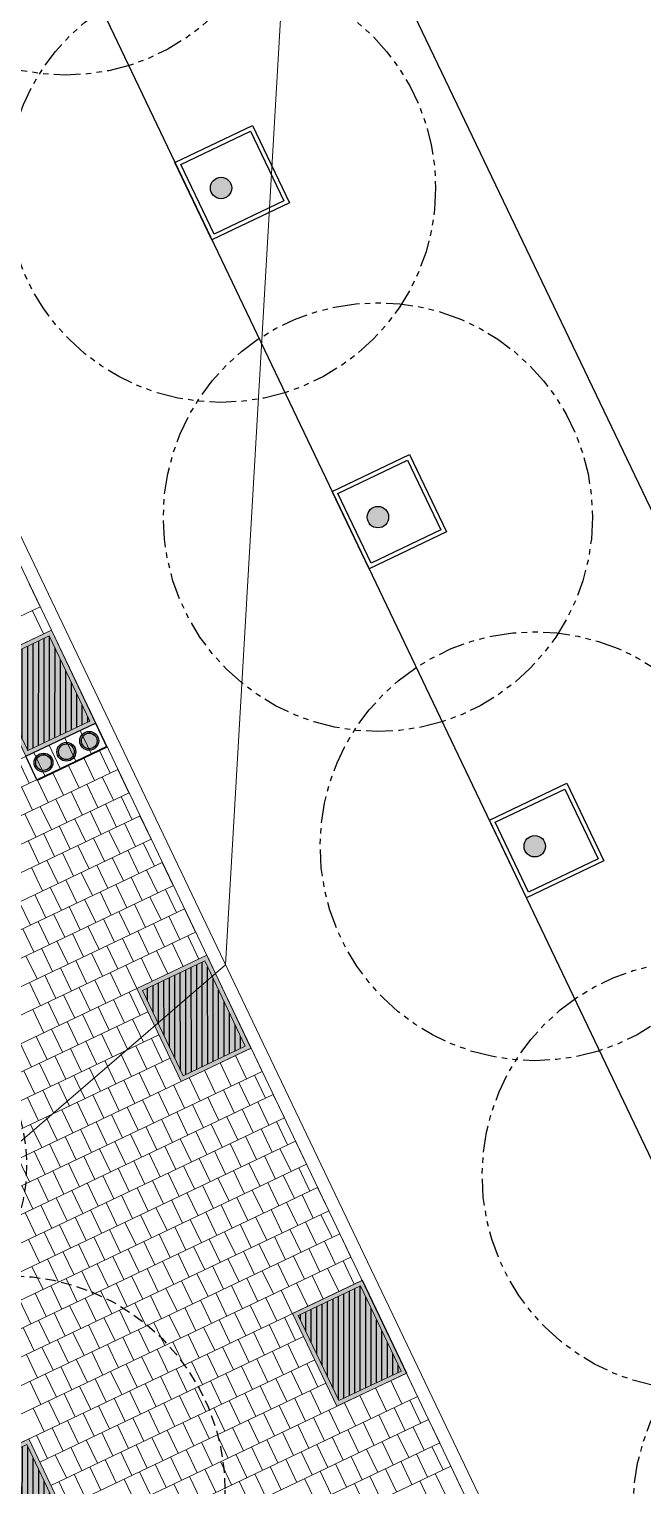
# Model space of a CAD drawing. Header units: metres. Extents: x 678805 to 1359287, y 2747329 to 5497370.
# Drawn here: x 679971.56 to 679985.86, y 2748791.31 to 2748825.27 of the extents above; entities that cross this region are included whole.
import ezdxf
from ezdxf.enums import TextEntityAlignment as Align

# ---------------------------------------------------------------- set-up
doc = ezdxf.new("R2010")
doc.units = ezdxf.units.M
for name, pattern in [('XREF_MON_EIT SUPPORT$0$HIDDEN', [0.375, 0.25, -0.125]), ('XREF_MON_EIT SUPPORT$0$LIM ACERAS$0$PHANTOM2', [1.25, 0.625, -0.125, 0.125, -0.125, 0.125, -0.125]), ('XREF_MON_GENERAL_LAYOUT$0$ACAD_ISO03W100', [30, 12, -18]), ('XREF_MON_SFT_TREES$0$HIDDEN', [0.375, 0.25, -0.125])]:
    doc.linetypes.add(name, pattern=pattern)
for name, color, linetype in [('00_XREF_MON_HSC_PAVEMENT', 7, 'Continuous'), ('00_XREF_TWQ_BUILDINGS', 7, 'Continuous'), ('00_XREF_TWQ_SFT_TREES', 7, 'Continuous'), ('00_XREF_TWQ_URBAN CONTEXT', 7, 'Continuous'), ('XREF_MON_EIT SUPPORT$0$02-L-Material Change', 253, 'Continuous'), ('XREF_MON_EIT SUPPORT$0$L-Límite Acera', 9, 'Continuous'), ('XREF_MON_EIT SUPPORT$0$SL_TREE_CANOPY_', 254, 'XREF_MON_EIT SUPPORT$0$HIDDEN'), ('XREF_MON_EIT SUPPORT$0$SL_TREE_TRUNK_', 254, 'Continuous'), ('XREF_MON_EIT SUPPORT$0$SL_Trees_out_of_scope_', 254, 'Continuous'), ('XREF_MON_GENERAL_LAYOUT$0$00_Sorround Parcels', 252, 'XREF_MON_GENERAL_LAYOUT$0$ACAD_ISO03W100'), ('XREF_MON_HSC_FURNITURE$0$02-L-litter bin', 8, 'Continuous'), ('XREF_MON_HSC_PAVEMENT$0$03-TR-Tree Pit_Green', 74, 'Continuous'), ('XREF_MON_SFT_TREES$0$SL_TREE_CANOPY', 251, 'XREF_MON_SFT_TREES$0$HIDDEN'), ('XREF_MON_SFT_TREES$0$SL_TREE_TRUNK', 251, 'Continuous'), ('XREF_MON_URBAN CONTEXT$0$Parcel', 7, 'Continuous'), ('XREF_MON_URBAN CONTEXT$0$XREF_MON_EIT SUPPORT', 7, 'Continuous')]:
    doc.layers.add(name, color=color, linetype=linetype)
for name, color, linetype, true_color in [('02-L-Waterfeatures 01', 7, 'Continuous', 0x4da6ff), ('XREF_MON_HSC_PAVEMENT$0$03-TR-Tree Pit_White', 7, 'Continuous', 0xfcfcfc), ('XREF_MON_SFT_TREES$0$SL_TREE_ACACIA_NILOTICA', 7, 'Continuous', 0x264d00), ('XREF_MON_SFT_TREES$0$SL_TREE_ZIZIPHUS_SPINA', 7, 'Continuous', 0xc6d408)]:
    doc.layers.add(name, color=color, linetype=linetype, true_color=true_color)
for name, color, linetype, lineweight in [('XREF_MON_GENERAL_LAYOUT$0$02-L-Level Curves 0.25-0.75m', 33, 'Continuous', 5), ('XREF_MON_GENERAL_LAYOUT$0$02-L-Material Change', 251, 'Continuous', 5), ('XREF_MON_GENERAL_LAYOUT$0$04-BK-Tree Pit', 6, 'Continuous', 5), ('XREF_MON_HSC_PAVEMENT$0$04-BK-Tree Pit', 6, 'Continuous', 5)]:
    doc.layers.add(name, color=color, linetype=linetype, lineweight=lineweight)
doc.layers.add('XREF_MON_HSC_FURNITURE$0$00-AUX', color=2, linetype='Continuous', plot=False)
doc.layers.add('XREF_MON_HSC_PAVEMENT$0$02-L-Joints-Paviment_07_Precast Concrete Blocks 60X40', color=7, linetype='Continuous', lineweight=5, true_color=0x999999)
doc.layers.add('XREF_MON_HSC_PAVEMENT$0$03-TR-Pavement_07_Precast Concrete Blocks 60X40', color=7, linetype='Continuous', lineweight=5, true_color=0x999999)
doc.layers.get('XREF_MON_SFT_TREES$0$SL_TREE_ACACIA_NILOTICA').off()
doc.layers.get('XREF_MON_SFT_TREES$0$SL_TREE_ZIZIPHUS_SPINA').off()
doc.styles.add('XREF_MON_GENERAL_LAYOUT$0$Standard', font='arial.ttf')

# ---------------------------------------------------------------- blocks, each defined once
blk = doc.blocks.new('XREF_MON_EIT SUPPORT$0$ALCORQUE 1.8X1.8 con borde')
at = {"layer": 'XREF_MON_EIT SUPPORT$0$02-L-Material Change', "color": 254}
for points in [[(679587.386, 2748672.469), (679589.192, 2748673.329), (679590.051, 2748671.523), (679588.245, 2748670.663), (679587.386, 2748672.469)], [(679587.519, 2748672.422), (679589.145, 2748673.195), (679589.918, 2748671.57), (679588.293, 2748670.796), (679587.519, 2748672.422)]]:
    blk.add_lwpolyline(points, dxfattribs=at)
blk = doc.blocks.new('XREF_MON_EIT SUPPORT$0$trees_outofboundaries')
at = {"layer": 'XREF_MON_EIT SUPPORT$0$SL_TREE_TRUNK_'}
h = blk.add_hatch(color=256, dxfattribs=at)
h.dxf.hatch_style = 1
edge = h.paths.add_edge_path()
edge.add_arc((0, 0), 0.25, 0, 360)
at = {"layer": 'XREF_MON_EIT SUPPORT$0$SL_TREE_CANOPY_', "linetype": 'XREF_MON_EIT SUPPORT$0$LIM ACERAS$0$PHANTOM2'}
blk.add_circle((0, 0), 5, dxfattribs=at)
at = {"layer": 'XREF_MON_EIT SUPPORT$0$SL_TREE_TRUNK_'}
blk.add_circle((0, 0), 0.25, dxfattribs=at)
blk = doc.blocks.new('XREF_MON_EIT SUPPORT')
at = {"layer": 'XREF_MON_EIT SUPPORT$0$L-Límite Acera'}
blk.add_lwpolyline([(680033.752, 2748699.05), (679965.837, 2748841.265)], dxfattribs=at)
at = {"layer": 'XREF_MON_EIT SUPPORT$0$02-L-Material Change', "color": 254, "rotation": 0.08615487837124504}
for p in [(4521.479, -869.081), (4525.142, -876.751), (4528.805, -884.421)]:
    blk.add_blockref('XREF_MON_EIT SUPPORT$0$ALCORQUE 1.8X1.8 con borde', p, dxfattribs=at)
at = {"layer": 'XREF_MON_EIT SUPPORT$0$SL_Trees_out_of_scope_'}
for p in [(679972.406, 2748829.202), (679976.031, 2748821.57), (679979.685, 2748813.895), (679983.34, 2748806.222), (679987.115, 2748798.546), (679990.636, 2748790.831)]:
    blk.add_blockref('XREF_MON_EIT SUPPORT$0$trees_outofboundaries', p, dxfattribs=at)
blk = doc.blocks.new('XREF_MON_URBAN CONTEXT')
at = {"layer": 'XREF_MON_URBAN CONTEXT$0$Parcel'}
blk.add_lwpolyline([(680108.539, 2748743.562), (680036.39, 2748709), (679975.043, 2748837.064), (680047.192, 2748871.626), (680108.539, 2748743.562)], close=True, dxfattribs=at)
at = {"layer": 'XREF_MON_URBAN CONTEXT$0$XREF_MON_EIT SUPPORT'}
blk.add_blockref('XREF_MON_EIT SUPPORT', (0, 0), dxfattribs=at)
blk = doc.blocks.new('XREF_MON_SFT_TREES$0$Ziziphus_spina_christi')
h = blk.add_hatch()
h.set_pattern_fill('ANSI31', color=256, scale=0.1)
edge = h.paths.add_edge_path()
edge.add_arc((0, 0), 5, 0, 360)
at = {"layer": 'XREF_MON_SFT_TREES$0$SL_TREE_TRUNK'}
h = blk.add_hatch(color=256, dxfattribs=at)
h.dxf.hatch_style = 1
edge = h.paths.add_edge_path()
edge.add_arc((0, 0), 0.25, 0, 360)
at = {"layer": 'XREF_MON_SFT_TREES$0$SL_TREE_CANOPY', "linetype": 'XREF_MON_SFT_TREES$0$HIDDEN'}
blk.add_circle((0, 0), 5, dxfattribs=at)
at = {"layer": 'XREF_MON_SFT_TREES$0$SL_TREE_TRUNK'}
blk.add_circle((0, 0), 0.25, dxfattribs=at)
blk = doc.blocks.new('XREF_MON_SFT_TREES$0$Acacia_nilotica')
h = blk.add_hatch()
h.set_pattern_fill('ANSI31', color=256, scale=0.1)
edge = h.paths.add_edge_path()
edge.add_arc((0, 0), 4, 0, 360)
at = {"layer": 'XREF_MON_SFT_TREES$0$SL_TREE_TRUNK'}
h = blk.add_hatch(color=256, dxfattribs=at)
h.dxf.hatch_style = 1
edge = h.paths.add_edge_path()
edge.add_arc((0, 0), 0.25, 0, 360)
at = {"layer": 'XREF_MON_SFT_TREES$0$SL_TREE_CANOPY', "linetype": 'XREF_MON_SFT_TREES$0$HIDDEN'}
blk.add_circle((0, 0), 4, dxfattribs=at)
at = {"layer": 'XREF_MON_SFT_TREES$0$SL_TREE_TRUNK'}
blk.add_circle((0, 0), 0.25, dxfattribs=at)
blk = doc.blocks.new('XREF_MON_SFT_TREES')
at = {"layer": 'XREF_MON_SFT_TREES$0$SL_TREE_ACACIA_NILOTICA', "rotation": 25.44812939262281}
blk.add_blockref('XREF_MON_SFT_TREES$0$Acacia_nilotica', (679967.5, 2748798.783), dxfattribs=at)
at = {"layer": 'XREF_MON_SFT_TREES$0$SL_TREE_ZIZIPHUS_SPINA', "rotation": 25.44812939262281}
blk.add_blockref('XREF_MON_SFT_TREES$0$Ziziphus_spina_christi', (679971.122, 2748791.205), dxfattribs=at)
blk = doc.blocks.new('XREF_MON_HSC_PAVEMENT$0$ALCORQUE RECTANGULAR')
at = {"layer": 'XREF_MON_HSC_PAVEMENT$0$03-TR-Tree Pit_Green', "ltscale": 0.3}
h = blk.add_hatch(dxfattribs=at)
h.set_pattern_fill('ANSI31', color=256, scale=0.04, angle=-45)
h.set_pattern_definition([(360, (-2068898.16958, 3428624.0145), (3e-17, 0.127), [])])
h.paths.add_polyline_path([(679903.391, 2748647.421), (679902.702, 2748648.869), (679904.689, 2748649.814), (679905.377, 2748648.367)])
at = {"layer": 'XREF_MON_HSC_PAVEMENT$0$03-TR-Tree Pit_White'}
h = blk.add_hatch(color=256, dxfattribs=at)
h.dxf.hatch_style = 1
h.paths.add_polyline_path([(679903.344, 2748647.288), (679902.569, 2748648.916), (679904.736, 2748649.947), (679905.511, 2748648.319)])
blk = doc.blocks.new('XREF_MON_HSC_PAVEMENT$0$Escocell Quadrat')
at = {"layer": 'XREF_MON_HSC_PAVEMENT$0$03-TR-Tree Pit_Green'}
h = blk.add_hatch(dxfattribs=at)
h.set_pattern_fill('ANSI31', color=256, scale=0.04, angle=19.5514)
h.set_pattern_definition([(64.551379247, (-1794786.01457, -2189831.7944), (-0.114677314033, 0.0545720958565), [])])
h.paths.add_polyline_path([(-1.159, 0.359), (-2.759, 0.359), (-2.759, -1.241), (-1.159, -1.241)])
at = {"layer": 'XREF_MON_HSC_PAVEMENT$0$03-TR-Tree Pit_White'}
h = blk.add_hatch(color=256, dxfattribs=at)
h.dxf.hatch_style = 1
h.paths.add_polyline_path([(-2.859, 0.459), (-1.059, 0.459), (-1.059, -1.341), (-2.859, -1.341)])
at = {"ltscale": 0.3}
blk.add_lwpolyline([(-2.759, -1.241), (-1.159, -1.241), (-1.159, 0.359), (-2.759, 0.359)], close=True, dxfattribs=at)
blk = doc.blocks.new('XREF_MON_HSC_PAVEMENT')
at = {"layer": 'XREF_MON_HSC_PAVEMENT$0$02-L-Joints-Paviment_07_Precast Concrete Blocks 60X40'}
for points in [[(679971.817, 2748811.8), (679971.559, 2748812.342)], [(679971.637, 2748811.714), (679971.894, 2748811.172)], [(679973.007, 2748808.381), (679972.749, 2748808.923)], [(679973.368, 2748808.553), (679973.11, 2748809.095)], [(679972.284, 2748808.037), (679972.026, 2748808.579)], [(679972.645, 2748808.209), (679972.388, 2748808.751)], [(679971.562, 2748807.694), (679971.304, 2748808.235)], [(679971.923, 2748807.865), (679971.665, 2748808.407)], [(679972.826, 2748808.295), (679973.084, 2748807.753)], [(679973.187, 2748808.467), (679973.445, 2748807.925)], [(679972.104, 2748807.951), (679972.361, 2748807.41)], [(679972.465, 2748808.123), (679972.723, 2748807.581)], [(679973.521, 2748807.297), (679973.263, 2748807.839)], [(679973.882, 2748807.469), (679973.624, 2748808.011)], [(679971.381, 2748807.608), (679971.639, 2748807.066)], [(679971.742, 2748807.78), (679972, 2748807.238)], [(679973.159, 2748807.125), (679972.902, 2748807.667)], [(679972.437, 2748806.781), (679972.179, 2748807.323)], [(679972.798, 2748806.953), (679972.54, 2748807.495)], [(679973.34, 2748807.211), (679973.598, 2748806.669)], [(679973.701, 2748807.383), (679973.959, 2748806.841)], [(679971.715, 2748806.438), (679971.457, 2748806.979)], [(679972.076, 2748806.609), (679971.818, 2748807.151)], [(679972.618, 2748806.867), (679972.876, 2748806.325)], [(679972.979, 2748807.039), (679973.237, 2748806.497)], [(679974.399, 2748806.386), (679974.141, 2748806.928)], [(679971.895, 2748806.524), (679972.153, 2748805.982)], [(679972.257, 2748806.695), (679972.514, 2748806.154)], [(679973.677, 2748806.042), (679973.419, 2748806.584)], [(679974.038, 2748806.214), (679973.78, 2748806.756)], [(679971.534, 2748806.352), (679971.792, 2748805.81)], [(679972.954, 2748805.698), (679972.696, 2748806.24)], [(679973.315, 2748805.87), (679973.058, 2748806.412)], [(679974.218, 2748806.3), (679974.476, 2748805.758)], [(679972.232, 2748805.355), (679971.974, 2748805.896)], [(679972.593, 2748805.526), (679972.335, 2748806.068)], [(679973.496, 2748805.956), (679973.754, 2748805.414)], [(679973.857, 2748806.128), (679974.115, 2748805.586)], [(679974.916, 2748805.303), (679974.658, 2748805.845)], [(679971.871, 2748805.183), (679971.613, 2748805.724)], [(679972.774, 2748805.612), (679973.032, 2748805.071)], [(679973.135, 2748805.784), (679973.393, 2748805.242)], [(679974.194, 2748804.959), (679973.936, 2748805.501)], [(679974.555, 2748805.131), (679974.297, 2748805.673)], [(679972.051, 2748805.269), (679972.309, 2748804.727)], [(679972.412, 2748805.441), (679972.67, 2748804.899)], [(679973.471, 2748804.615), (679973.214, 2748805.157)], [(679973.833, 2748804.787), (679973.575, 2748805.329)], [(679974.736, 2748805.217), (679974.993, 2748804.675)], [(679971.329, 2748804.925), (679971.587, 2748804.383)], [(679971.69, 2748805.097), (679971.948, 2748804.555)], [(679972.749, 2748804.272), (679972.491, 2748804.813)], [(679973.11, 2748804.443), (679972.852, 2748804.985)], [(679974.013, 2748804.873), (679974.271, 2748804.331)], [(679974.374, 2748805.045), (679974.632, 2748804.503)], [(679972.027, 2748803.928), (679971.769, 2748804.47)], [(679972.388, 2748804.1), (679972.13, 2748804.642)], [(679973.291, 2748804.529), (679973.549, 2748803.988)], [(679973.652, 2748804.701), (679973.91, 2748804.159)], [(679975.072, 2748804.048), (679974.814, 2748804.59)], [(679975.433, 2748804.22), (679975.176, 2748804.762)], [(679971.666, 2748803.756), (679971.408, 2748804.298)], [(679972.568, 2748804.186), (679972.826, 2748803.644)], [(679972.93, 2748804.358), (679973.187, 2748803.816)], [(679974.35, 2748803.704), (679974.092, 2748804.246)], [(679974.711, 2748803.876), (679974.453, 2748804.418)], [(679975.253, 2748804.134), (679975.511, 2748803.592)], [(679971.846, 2748803.842), (679972.104, 2748803.3)], [(679972.207, 2748804.014), (679972.465, 2748803.472)], [(679973.627, 2748803.36), (679973.37, 2748803.902)], [(679973.989, 2748803.532), (679973.731, 2748804.074)], [(679974.53, 2748803.79), (679974.788, 2748803.248)], [(679974.892, 2748803.962), (679975.149, 2748803.42)], [(679971.485, 2748803.67), (679971.743, 2748803.128)], [(679972.905, 2748803.017), (679972.647, 2748803.559)], [(679973.266, 2748803.189), (679973.008, 2748803.73)], [(679973.808, 2748803.446), (679974.066, 2748802.905)], [(679974.169, 2748803.618), (679974.427, 2748803.077)], [(679972.183, 2748802.673), (679971.925, 2748803.215)], [(679972.544, 2748802.845), (679972.286, 2748803.387)], [(679973.086, 2748803.103), (679973.343, 2748802.561)], [(679973.447, 2748803.275), (679973.705, 2748802.733)], [(679971.822, 2748802.501), (679971.564, 2748803.043)], [(679972.363, 2748802.759), (679972.621, 2748802.217)], [(679972.724, 2748802.931), (679972.982, 2748802.389)], [(679974.145, 2748802.277), (679973.887, 2748802.819)], [(679971.641, 2748802.415), (679971.899, 2748801.873)], [(679972.002, 2748802.587), (679972.26, 2748802.045)], [(679973.422, 2748801.934), (679973.164, 2748802.476)], [(679973.783, 2748802.106), (679973.526, 2748802.647)], [(679972.7, 2748801.59), (679972.442, 2748802.132)], [(679973.061, 2748801.762), (679972.803, 2748802.304)], [(679973.964, 2748802.192), (679974.222, 2748801.65)], [(679971.978, 2748801.246), (679971.72, 2748801.788)], [(679972.339, 2748801.418), (679972.081, 2748801.96)], [(679973.242, 2748801.848), (679973.499, 2748801.306)], [(679973.603, 2748802.02), (679973.861, 2748801.478)], [(679974.665, 2748801.196), (679974.407, 2748801.738)], [(679971.616, 2748801.074), (679971.358, 2748801.616)], [(679972.519, 2748801.504), (679972.777, 2748800.962)], [(679972.88, 2748801.676), (679973.138, 2748801.134)], [(679973.942, 2748800.853), (679973.684, 2748801.394)], [(679974.303, 2748801.025), (679974.046, 2748801.566)], [(679976.988, 2748800.973), (679976.73, 2748801.515)], [(679971.797, 2748801.16), (679972.055, 2748800.619)], [(679972.158, 2748801.332), (679972.416, 2748800.79)], [(679973.22, 2748800.509), (679972.962, 2748801.051)], [(679973.581, 2748800.681), (679973.323, 2748801.223)], [(679974.484, 2748801.11), (679974.742, 2748800.569)], [(679976.265, 2748800.629), (679976.007, 2748801.171)], [(679976.626, 2748800.801), (679976.369, 2748801.343)], [(679971.436, 2748800.988), (679971.694, 2748800.447)], [(679972.497, 2748800.165), (679972.24, 2748800.707)], [(679972.859, 2748800.337), (679972.601, 2748800.879)], [(679973.762, 2748800.767), (679974.019, 2748800.225)], [(679974.123, 2748800.939), (679974.381, 2748800.397)], [(679975.543, 2748800.286), (679975.285, 2748800.828)], [(679975.904, 2748800.458), (679975.646, 2748800.999)], [(679976.446, 2748800.715), (679976.704, 2748800.174)], [(679976.807, 2748800.887), (679977.065, 2748800.345)], [(679972.136, 2748799.993), (679971.878, 2748800.535)], [(679973.039, 2748800.423), (679973.297, 2748799.881)], [(679973.4, 2748800.595), (679973.658, 2748800.053)], [(679974.82, 2748799.942), (679974.563, 2748800.484)], [(679975.182, 2748800.114), (679974.924, 2748800.656)], [(679975.723, 2748800.372), (679975.981, 2748799.83)], [(679976.085, 2748800.544), (679976.342, 2748800.002)], [(679977.505, 2748799.89), (679977.247, 2748800.432)], [(679971.775, 2748799.821), (679971.517, 2748800.363)], [(679972.317, 2748800.079), (679972.575, 2748799.537)], [(679972.678, 2748800.251), (679972.936, 2748799.709)], [(679974.098, 2748799.598), (679973.84, 2748800.14)], [(679974.459, 2748799.77), (679974.201, 2748800.312)], [(679975.001, 2748800.028), (679975.259, 2748799.486)], [(679975.362, 2748800.2), (679975.62, 2748799.658)], [(679976.782, 2748799.546), (679976.524, 2748800.088)], [(679977.144, 2748799.718), (679976.886, 2748800.26)], [(679971.594, 2748799.735), (679971.852, 2748799.194)], [(679971.956, 2748799.907), (679972.213, 2748799.366)], [(679973.376, 2748799.254), (679973.118, 2748799.796)], [(679973.737, 2748799.426), (679973.479, 2748799.968)], [(679974.64, 2748799.856), (679974.898, 2748799.314)], [(679976.06, 2748799.203), (679975.802, 2748799.745)], [(679976.421, 2748799.375), (679976.163, 2748799.916)], [(679977.324, 2748799.804), (679977.582, 2748799.263)], [(679972.653, 2748798.911), (679972.395, 2748799.453)], [(679973.014, 2748799.083), (679972.757, 2748799.624)], [(679973.917, 2748799.512), (679974.175, 2748798.97)], [(679974.279, 2748799.684), (679974.536, 2748799.142)], [(679975.338, 2748798.859), (679975.08, 2748799.401)], [(679975.699, 2748799.031), (679975.441, 2748799.573)], [(679976.602, 2748799.461), (679976.86, 2748798.919)], [(679976.963, 2748799.632), (679977.221, 2748799.091)], [(679978.022, 2748798.807), (679977.764, 2748799.349)], [(679971.931, 2748798.567), (679971.673, 2748799.109)], [(679972.292, 2748798.739), (679972.034, 2748799.281)], [(679973.195, 2748799.169), (679973.453, 2748798.627)], [(679973.556, 2748799.34), (679973.814, 2748798.799)], [(679974.615, 2748798.515), (679974.357, 2748799.057)], [(679974.976, 2748798.687), (679974.719, 2748799.229)], [(679975.879, 2748799.117), (679976.137, 2748798.575)], [(679976.241, 2748799.289), (679976.498, 2748798.747)], [(679977.661, 2748798.635), (679977.403, 2748799.177)], [(679971.57, 2748798.395), (679971.312, 2748798.937)], [(679972.473, 2748798.825), (679972.73, 2748798.283)], [(679972.834, 2748798.997), (679973.092, 2748798.455)], [(679973.893, 2748798.171), (679973.635, 2748798.713)], [(679974.254, 2748798.343), (679973.996, 2748798.885)], [(679975.157, 2748798.773), (679975.415, 2748798.231)], [(679975.518, 2748798.945), (679975.776, 2748798.403)], [(679976.938, 2748798.292), (679976.68, 2748798.833)], [(679977.299, 2748798.463), (679977.042, 2748799.005)], [(679977.841, 2748798.721), (679978.099, 2748798.18)], [(679971.75, 2748798.481), (679972.008, 2748797.939)], [(679972.111, 2748798.653), (679972.369, 2748798.111)], [(679973.17, 2748797.828), (679972.913, 2748798.37)], [(679973.532, 2748798), (679973.274, 2748798.541)], [(679974.435, 2748798.429), (679974.692, 2748797.888)], [(679974.796, 2748798.601), (679975.054, 2748798.059)], [(679976.216, 2748797.948), (679975.958, 2748798.49)], [(679976.577, 2748798.12), (679976.319, 2748798.662)], [(679977.119, 2748798.378), (679977.377, 2748797.836)], [(679977.48, 2748798.549), (679977.738, 2748798.008)], [(679971.389, 2748798.309), (679971.647, 2748797.767)], [(679972.448, 2748797.484), (679972.19, 2748798.026)], [(679972.809, 2748797.656), (679972.551, 2748798.198)], [(679973.712, 2748798.086), (679973.97, 2748797.544)], [(679974.073, 2748798.257), (679974.331, 2748797.716)], [(679975.494, 2748797.604), (679975.236, 2748798.146)], [(679975.855, 2748797.776), (679975.597, 2748798.318)], [(679976.397, 2748798.034), (679976.654, 2748797.492)], [(679976.758, 2748798.206), (679977.016, 2748797.664)], [(679978.178, 2748797.552), (679977.92, 2748798.094)], [(679978.539, 2748797.724), (679978.281, 2748798.266)], [(679971.726, 2748797.14), (679971.468, 2748797.682)], [(679972.087, 2748797.312), (679971.829, 2748797.854)], [(679972.99, 2748797.742), (679973.248, 2748797.2)], [(679973.351, 2748797.914), (679973.609, 2748797.372)], [(679974.771, 2748797.26), (679974.513, 2748797.802)], [(679975.132, 2748797.432), (679974.875, 2748797.974)], [(679975.674, 2748797.69), (679975.932, 2748797.148)], [(679976.035, 2748797.862), (679976.293, 2748797.32)], [(679977.455, 2748797.209), (679977.198, 2748797.75)], [(679977.817, 2748797.381), (679977.559, 2748797.922)], [(679972.267, 2748797.398), (679972.525, 2748796.856)], [(679972.629, 2748797.57), (679972.886, 2748797.028)], [(679974.049, 2748796.917), (679973.791, 2748797.458)], [(679974.41, 2748797.088), (679974.152, 2748797.63)], [(679974.952, 2748797.346), (679975.21, 2748796.805)], [(679975.313, 2748797.518), (679975.571, 2748796.976)], [(679976.733, 2748796.865), (679976.475, 2748797.407)], [(679977.094, 2748797.037), (679976.836, 2748797.579)], [(679977.997, 2748797.466), (679978.255, 2748796.925)], [(679978.358, 2748797.638), (679978.616, 2748797.097)], [(679971.545, 2748797.054), (679971.803, 2748796.513)], [(679971.906, 2748797.226), (679972.164, 2748796.684)], [(679973.326, 2748796.573), (679973.069, 2748797.115)], [(679973.688, 2748796.745), (679973.43, 2748797.287)], [(679974.229, 2748797.003), (679974.487, 2748796.461)], [(679974.591, 2748797.174), (679974.848, 2748796.633)], [(679976.011, 2748796.521), (679975.753, 2748797.063)], [(679976.372, 2748796.693), (679976.114, 2748797.235)], [(679977.275, 2748797.123), (679977.533, 2748796.581)], [(679977.636, 2748797.295), (679977.894, 2748796.753)], [(679978.695, 2748796.469), (679978.437, 2748797.011)], [(679979.056, 2748796.641), (679978.798, 2748797.183)], [(679972.604, 2748796.229), (679972.346, 2748796.771)], [(679972.965, 2748796.401), (679972.707, 2748796.943)], [(679973.507, 2748796.659), (679973.765, 2748796.117)], [(679973.868, 2748796.831), (679974.126, 2748796.289)], [(679975.288, 2748796.177), (679975.031, 2748796.719)], [(679975.65, 2748796.349), (679975.392, 2748796.891)], [(679976.553, 2748796.779), (679976.81, 2748796.237)], [(679976.914, 2748796.951), (679977.172, 2748796.409)], [(679977.973, 2748796.126), (679977.715, 2748796.667)], [(679978.334, 2748796.298), (679978.076, 2748796.839)], [(679971.882, 2748795.885), (679971.624, 2748796.427)], [(679972.243, 2748796.057), (679971.985, 2748796.599)], [(679972.785, 2748796.315), (679973.042, 2748795.773)], [(679973.146, 2748796.487), (679973.404, 2748795.945)], [(679974.566, 2748795.834), (679974.308, 2748796.375)], [(679974.927, 2748796.006), (679974.669, 2748796.547)], [(679975.83, 2748796.435), (679976.088, 2748795.893)], [(679976.191, 2748796.607), (679976.449, 2748796.065)], [(679977.25, 2748795.782), (679976.992, 2748796.324)], [(679977.611, 2748795.954), (679977.354, 2748796.496)], [(679978.514, 2748796.383), (679978.772, 2748795.842)], [(679978.876, 2748796.555), (679979.133, 2748796.014)], [(679972.062, 2748795.971), (679972.32, 2748795.43)], [(679972.423, 2748796.143), (679972.681, 2748795.601)], [(679973.844, 2748795.49), (679973.586, 2748796.032)], [(679974.205, 2748795.662), (679973.947, 2748796.204)], [(679975.108, 2748796.091), (679975.366, 2748795.55)], [(679975.469, 2748796.263), (679975.727, 2748795.722)], [(679976.528, 2748795.438), (679976.27, 2748795.98)], [(679976.889, 2748795.61), (679976.631, 2748796.152)], [(679977.792, 2748796.04), (679978.05, 2748795.498)], [(679978.153, 2748796.212), (679978.411, 2748795.67)], [(679971.34, 2748795.628), (679971.598, 2748795.086)], [(679971.701, 2748795.799), (679971.959, 2748795.258)], [(679973.121, 2748795.146), (679972.863, 2748795.688)], [(679973.482, 2748795.318), (679973.225, 2748795.86)], [(679974.385, 2748795.748), (679974.643, 2748795.206)], [(679974.747, 2748795.92), (679975.004, 2748795.378)], [(679975.806, 2748795.094), (679975.548, 2748795.636)], [(679976.167, 2748795.266), (679975.909, 2748795.808)], [(679977.07, 2748795.696), (679977.328, 2748795.154)], [(679977.431, 2748795.868), (679977.689, 2748795.326)], [(679972.399, 2748794.802), (679972.141, 2748795.344)], [(679972.76, 2748794.974), (679972.502, 2748795.516)], [(679973.663, 2748795.404), (679973.921, 2748794.862)], [(679974.024, 2748795.576), (679974.282, 2748795.034)], [(679975.083, 2748794.751), (679974.825, 2748795.292)], [(679975.444, 2748794.923), (679975.187, 2748795.464)], [(679976.347, 2748795.352), (679976.605, 2748794.81)], [(679976.709, 2748795.524), (679976.966, 2748794.982)], [(679971.676, 2748794.459), (679971.419, 2748795)], [(679972.038, 2748794.631), (679971.78, 2748795.172)], [(679972.941, 2748795.06), (679973.198, 2748794.518)], [(679973.302, 2748795.232), (679973.56, 2748794.69)], [(679974.361, 2748794.407), (679974.103, 2748794.949)], [(679974.722, 2748794.579), (679974.464, 2748795.121)], [(679975.625, 2748795.008), (679975.883, 2748794.467)], [(679975.986, 2748795.18), (679976.244, 2748794.639)], [(679977.406, 2748794.527), (679977.148, 2748795.069)], [(679977.767, 2748794.699), (679977.51, 2748795.241)], [(679972.218, 2748794.716), (679972.476, 2748794.175)], [(679972.579, 2748794.888), (679972.837, 2748794.347)], [(679973.638, 2748794.063), (679973.381, 2748794.605)], [(679974, 2748794.235), (679973.742, 2748794.777)], [(679974.903, 2748794.665), (679975.16, 2748794.123)], [(679975.264, 2748794.837), (679975.522, 2748794.295)], [(679976.684, 2748794.183), (679976.426, 2748794.725)], [(679977.045, 2748794.355), (679976.787, 2748794.897)], [(679977.587, 2748794.613), (679977.845, 2748794.071)], [(679971.496, 2748794.373), (679971.754, 2748793.831)], [(679971.857, 2748794.545), (679972.115, 2748794.003)], [(679972.916, 2748793.719), (679972.658, 2748794.261)], [(679973.277, 2748793.891), (679973.019, 2748794.433)], [(679974.18, 2748794.321), (679974.438, 2748793.779)], [(679974.541, 2748794.493), (679974.799, 2748793.951)], [(679975.962, 2748793.84), (679975.704, 2748794.381)], [(679976.323, 2748794.011), (679976.065, 2748794.553)], [(679976.864, 2748794.269), (679977.122, 2748793.727)], [(679977.226, 2748794.441), (679977.484, 2748793.899)], [(679972.194, 2748793.376), (679971.936, 2748793.917)], [(679972.555, 2748793.548), (679972.297, 2748794.089)], [(679973.458, 2748793.977), (679973.716, 2748793.435)], [(679973.819, 2748794.149), (679974.077, 2748793.607)], [(679975.239, 2748793.496), (679974.981, 2748794.038)], [(679975.6, 2748793.668), (679975.343, 2748794.209)], [(679976.142, 2748793.925), (679976.4, 2748793.384)], [(679976.503, 2748794.097), (679976.761, 2748793.556)], [(679977.923, 2748793.444), (679977.666, 2748793.986)], [(679978.285, 2748793.616), (679978.027, 2748794.158)], [(679980.607, 2748793.393), (679980.35, 2748793.935)], [(679971.832, 2748793.204), (679971.575, 2748793.746)], [(679972.735, 2748793.633), (679972.993, 2748793.092)], [(679973.097, 2748793.805), (679973.354, 2748793.264)], [(679974.517, 2748793.152), (679974.259, 2748793.694)], [(679974.878, 2748793.324), (679974.62, 2748793.866)], [(679975.42, 2748793.582), (679975.678, 2748793.04)], [(679975.781, 2748793.754), (679976.039, 2748793.212)], [(679977.201, 2748793.1), (679976.943, 2748793.642)], [(679977.562, 2748793.272), (679977.304, 2748793.814)], [(679979.885, 2748793.049), (679979.627, 2748793.591)], [(679980.246, 2748793.221), (679979.988, 2748793.763)], [(679972.013, 2748793.29), (679972.271, 2748792.748)], [(679972.374, 2748793.462), (679972.632, 2748792.92)], [(679973.794, 2748792.808), (679973.537, 2748793.35)], [(679974.156, 2748792.98), (679973.898, 2748793.522)], [(679974.697, 2748793.238), (679974.955, 2748792.696)], [(679975.059, 2748793.41), (679975.316, 2748792.868)], [(679976.479, 2748792.757), (679976.221, 2748793.298)], [(679976.84, 2748792.928), (679976.582, 2748793.47)], [(679977.743, 2748793.358), (679978.001, 2748792.816)], [(679978.104, 2748793.53), (679978.362, 2748792.988)], [(679979.163, 2748792.706), (679978.905, 2748793.248)], [(679979.524, 2748792.878), (679979.266, 2748793.419)], [(679980.427, 2748793.307), (679980.685, 2748792.765)], [(679971.652, 2748793.118), (679971.91, 2748792.576)], [(679973.072, 2748792.465), (679972.814, 2748793.006)], [(679973.433, 2748792.636), (679973.175, 2748793.178)], [(679973.975, 2748792.894), (679974.233, 2748792.352)], [(679974.336, 2748793.066), (679974.594, 2748792.524)], [(679975.756, 2748792.413), (679975.499, 2748792.955)], [(679976.118, 2748792.585), (679975.86, 2748793.126)], [(679977.02, 2748793.014), (679977.278, 2748792.473)], [(679977.382, 2748793.186), (679977.639, 2748792.644)], [(679978.44, 2748792.362), (679978.182, 2748792.904)], [(679978.801, 2748792.534), (679978.544, 2748793.076)], [(679979.704, 2748792.964), (679979.962, 2748792.422)], [(679980.066, 2748793.135), (679980.323, 2748792.594)], [(679972.35, 2748792.121), (679972.092, 2748792.663)], [(679972.711, 2748792.293), (679972.453, 2748792.834)], [(679973.614, 2748792.722), (679973.872, 2748792.181)], [(679975.034, 2748792.069), (679974.776, 2748792.611)], [(679975.395, 2748792.241), (679975.137, 2748792.783)], [(679976.298, 2748792.671), (679976.556, 2748792.129)], [(679976.659, 2748792.842), (679976.917, 2748792.301)], [(679977.718, 2748792.018), (679977.46, 2748792.56)], [(679978.079, 2748792.19), (679977.821, 2748792.732)], [(679978.982, 2748792.62), (679979.24, 2748792.078)], [(679979.343, 2748792.792), (679979.601, 2748792.25)], [(679980.763, 2748792.138), (679980.506, 2748792.68)], [(679981.125, 2748792.31), (679980.867, 2748792.852)], [(679971.988, 2748791.949), (679971.731, 2748792.491)], [(679972.891, 2748792.379), (679973.149, 2748791.837)], [(679973.253, 2748792.55), (679973.51, 2748792.009)], [(679974.312, 2748791.725), (679974.054, 2748792.267)], [(679974.673, 2748791.897), (679974.415, 2748792.439)], [(679975.576, 2748792.327), (679975.834, 2748791.785)], [(679975.937, 2748792.499), (679976.195, 2748791.957)], [(679976.995, 2748791.674), (679976.738, 2748792.216)], [(679977.357, 2748791.846), (679977.099, 2748792.388)], [(679978.26, 2748792.276), (679978.517, 2748791.734)], [(679978.621, 2748792.448), (679978.879, 2748791.906)], [(679980.041, 2748791.795), (679979.783, 2748792.336)], [(679980.402, 2748791.966), (679980.144, 2748792.508)], [(679980.944, 2748792.224), (679981.202, 2748791.683)], [(679972.169, 2748792.035), (679972.427, 2748791.493)], [(679972.53, 2748792.207), (679972.788, 2748791.665)], [(679973.589, 2748791.382), (679973.331, 2748791.923)], [(679973.95, 2748791.553), (679973.693, 2748792.095)], [(679974.853, 2748791.983), (679975.111, 2748791.441)], [(679975.215, 2748792.155), (679975.472, 2748791.613)], [(679976.634, 2748791.503), (679976.376, 2748792.044)], [(679977.537, 2748791.932), (679977.795, 2748791.39)], [(679977.898, 2748792.104), (679978.156, 2748791.562)], [(679979.319, 2748791.451), (679979.061, 2748791.993)], [(679979.68, 2748791.623), (679979.422, 2748792.165)], [(679980.222, 2748791.881), (679980.479, 2748791.339)], [(679980.583, 2748792.052), (679980.841, 2748791.511)], [(679972.867, 2748791.038), (679972.609, 2748791.58)], [(679973.228, 2748791.21), (679972.97, 2748791.751)], [(679974.131, 2748791.639), (679974.389, 2748791.098)], [(679974.492, 2748791.811), (679974.75, 2748791.269)], [(679975.912, 2748791.159), (679975.654, 2748791.701)], [(679976.273, 2748791.331), (679976.015, 2748791.873)], [(679976.815, 2748791.589), (679977.073, 2748791.047)], [(679977.176, 2748791.76), (679977.434, 2748791.219)], [(679978.596, 2748791.107), (679978.338, 2748791.649)], [(679978.957, 2748791.279), (679978.7, 2748791.821)], [(679979.499, 2748791.537), (679979.757, 2748790.995)], [(679979.86, 2748791.709), (679980.118, 2748791.167)], [(679981.281, 2748791.055), (679981.023, 2748791.597)], [(679981.642, 2748791.227), (679981.384, 2748791.769)], [(679972.506, 2748790.866), (679972.248, 2748791.408)], [(679973.77, 2748791.467), (679974.028, 2748790.926)], [(679975.19, 2748790.815), (679974.932, 2748791.357)], [(679975.551, 2748790.987), (679975.293, 2748791.529)], [(679976.454, 2748791.417), (679976.711, 2748790.875)], [(679978.235, 2748790.935), (679977.977, 2748791.477)], [(679979.138, 2748791.365), (679979.396, 2748790.823)], [(679980.919, 2748790.883), (679980.662, 2748791.425)]]:
    blk.add_lwpolyline(points, dxfattribs=at)
at = {"layer": 'XREF_MON_HSC_PAVEMENT$0$03-TR-Pavement_07_Precast Concrete Blocks 60X40'}
for p, q in [((679955.666, 2748804.116), (679971.817, 2748811.802)), ((679956.084, 2748803.65), (679972.076, 2748811.26)), ((679957.756, 2748801.788), (679973.11, 2748809.094)), ((679958.174, 2748801.322), (679973.369, 2748808.553)), ((679958.592, 2748800.857), (679973.627, 2748808.012)), ((679959.01, 2748800.391), (679973.886, 2748807.47)), ((679959.428, 2748799.926), (679974.144, 2748806.929)), ((679959.846, 2748799.46), (679974.403, 2748806.387)), ((679960.263, 2748798.994), (679974.661, 2748805.846)), ((679960.681, 2748798.529), (679974.92, 2748805.304)), ((679961.099, 2748798.063), (679975.179, 2748804.763)), ((679961.517, 2748797.598), (679975.437, 2748804.222)), ((679961.935, 2748797.132), (679975.696, 2748803.68)), ((679968.183, 2748799.441), (679974.325, 2748802.363)), ((679968.441, 2748798.899), (679974.583, 2748801.822)), ((679963.607, 2748795.27), (679976.73, 2748801.514)), ((679963.189, 2748795.735), (679974.841, 2748801.28)), ((679964.025, 2748794.804), (679976.989, 2748800.973)), ((679964.443, 2748794.339), (679977.247, 2748800.432)), ((679964.861, 2748793.873), (679977.506, 2748799.89)), ((679965.279, 2748793.407), (679977.764, 2748799.349)), ((679965.697, 2748792.942), (679978.023, 2748798.807)), ((679966.115, 2748792.476), (679978.281, 2748798.266)), ((679966.533, 2748792.011), (679978.54, 2748797.724)), ((679966.951, 2748791.545), (679978.798, 2748797.183)), ((679967.369, 2748791.079), (679979.057, 2748796.642)), ((679967.786, 2748790.614), (679979.316, 2748796.1)), ((679971.806, 2748791.862), (679977.955, 2748794.788)), ((679969.458, 2748788.752), (679980.35, 2748793.934)), ((679972.064, 2748791.32), (679978.213, 2748794.247)), ((679969.04, 2748789.217), (679978.471, 2748793.705)), ((679969.876, 2748788.286), (679980.608, 2748793.393)), ((679970.294, 2748787.82), (679980.867, 2748792.852)), ((679970.712, 2748787.355), (679981.126, 2748792.31)), ((679971.13, 2748786.889), (679981.384, 2748791.769))]:
    blk.add_line(p, q, dxfattribs=at)
at = {"layer": 'XREF_MON_HSC_PAVEMENT$0$04-BK-Tree Pit'}
for name, p, rotation in [('XREF_MON_HSC_PAVEMENT$0$ALCORQUE RECTANGULAR', (3428620.395, 2068905.75), 90), ('XREF_MON_HSC_PAVEMENT$0$ALCORQUE RECTANGULAR', (3428624.015, 2068898.17), 90), ('XREF_MON_HSC_PAVEMENT$0$ALCORQUE RECTANGULAR', (3428627.645, 2068890.595), 90), ('XREF_MON_HSC_PAVEMENT$0$Escocell Quadrat', (679972.702, 2748792.444), 25.44862075299672)]:
    blk.add_blockref(name, p, dxfattribs=dict(at, rotation=rotation))
blk = doc.blocks.new('XREF_MON_HSC_FURNITURE$0$3 concrete recycling bins')
at = {"true_color": 0xfcfcfc}
h = blk.add_hatch(color=7, dxfattribs=at)
h.dxf.hatch_style = 1
edge = h.paths.add_edge_path()
edge.add_arc((-0.59, 0), 0.22, 0, 360)
h = blk.add_hatch(color=7, dxfattribs=at)
h.dxf.hatch_style = 1
edge = h.paths.add_edge_path()
edge.add_arc((0, 0), 0.22, 0, 360)
h = blk.add_hatch(color=7, dxfattribs=at)
h.dxf.hatch_style = 1
edge = h.paths.add_edge_path()
edge.add_arc((0.59, 0), 0.22, 0, 360)
for points in [[(-0.773, 0), (-0.81, 0)], [(-0.499, 0.158), (-0.48, 0.191)], [(-0.182, 0), (-0.22, 0)], [(0.091, 0.158), (0.11, 0.191)], [(0.408, 0), (0.37, 0)], [(0.681, 0.158), (0.7, 0.191)], [(-0.499, -0.158), (-0.48, -0.191)], [(0.091, -0.158), (0.11, -0.191)], [(0.681, -0.158), (0.7, -0.191)]]:
    blk.add_lwpolyline(points)
for centre, radius in [((-0.59, 0), 0.22), ((-0.59, 0), 0.182), ((0, 0), 0.22), ((0, 0), 0.182), ((0.59, 0), 0.22), ((0.59, 0), 0.182)]:
    blk.add_circle(centre, radius)
at = {"layer": 'XREF_MON_HSC_FURNITURE$0$00-AUX'}
blk.add_lwpolyline([(-0.9, 0.311), (0.9, 0.311), (0.9, -0.311), (-0.9, -0.311)], close=True, dxfattribs=at)
blk = doc.blocks.new('XREF_MON_HSC_FURNITURE')
at = {"layer": 'XREF_MON_HSC_FURNITURE$0$02-L-litter bin', "rotation": 25.45070387122793}
blk.add_blockref('XREF_MON_HSC_FURNITURE$0$3 concrete recycling bins', (679972.426, 2748808.425), dxfattribs=at)
blk = doc.blocks.new('XREF_MON_GENERAL_LAYOUT$0$ALCORQUE RECTANGULAR')
blk.add_lwpolyline([(679903.391, 2748647.421), (679902.702, 2748648.868), (679904.689, 2748649.814), (679905.378, 2748648.366)], close=True)
at = {"layer": 'XREF_MON_GENERAL_LAYOUT$0$02-L-Material Change'}
blk.add_lwpolyline([(679903.344, 2748647.288), (679902.569, 2748648.916), (679904.736, 2748649.947), (679905.511, 2748648.319)], close=True, dxfattribs=at)
blk = doc.blocks.new('XREF_MON_GENERAL_LAYOUT$0$Escocell Quadrat')
at = {"ltscale": 0.3}
blk.add_lwpolyline([(-2.759, -1.241), (-1.159, -1.241), (-1.159, 0.359), (-2.759, 0.359)], close=True, dxfattribs=at)
at = {"layer": 'XREF_MON_GENERAL_LAYOUT$0$02-L-Material Change', "ltscale": 0.3}
blk.add_lwpolyline([(-2.859, -1.341), (-1.059, -1.341), (-1.059, 0.459), (-2.859, 0.459)], close=True, dxfattribs=at)
blk = doc.blocks.new('XREF_MON_GENERAL_LAYOUT')
at = {"layer": 'XREF_MON_GENERAL_LAYOUT$0$00_Sorround Parcels', "lineweight": 9, "ltscale": 0.1}
blk.add_lwpolyline([(679975.039, 2748837.062), (680047.188, 2748871.624), (680108.535, 2748743.56), (680036.386, 2748708.998)], close=True, dxfattribs=at)
at = {"layer": 'XREF_MON_GENERAL_LAYOUT$0$02-L-Level Curves 0.25-0.75m', "ltscale": 0.3}
for points in [[(679977.756, 2748831.4), (679976.134, 2748803.459)], [(679976.134, 2748803.459), (679935.998, 2748768.838)]]:
    blk.add_lwpolyline(points, dxfattribs=at)
at = {"layer": 'XREF_MON_GENERAL_LAYOUT$0$02-L-Material Change'}
for p, q in [((679958.729, 2748839.211), (680027.591, 2748695.01)), ((679959.516, 2748838.257), (680027.948, 2748694.959))]:
    blk.add_line(p, q, dxfattribs=at)
at = {"layer": 'XREF_MON_GENERAL_LAYOUT$0$04-BK-Tree Pit'}
for name, p, rotation in [('XREF_MON_GENERAL_LAYOUT$0$ALCORQUE RECTANGULAR', (3428620.395, 2068905.75), 90), ('XREF_MON_GENERAL_LAYOUT$0$ALCORQUE RECTANGULAR', (3428624.015, 2068898.17), 90), ('XREF_MON_GENERAL_LAYOUT$0$ALCORQUE RECTANGULAR', (3428627.645, 2068890.595), 90), ('XREF_MON_GENERAL_LAYOUT$0$Escocell Quadrat', (679972.702, 2748792.444), 25.44862075299672)]:
    blk.add_blockref(name, p, dxfattribs=dict(at, rotation=rotation))
at = {"style": 'XREF_MON_GENERAL_LAYOUT$0$Standard'}
for tag, rotation, p in [('604,00', 330.2643, (679905.77, 2748776.558)), ('603,00', 330.2643, (679901.861, 2748753.477)), ('600,00', 133.826, (679944.597, 2748745.153)), ('602,00', 330.2643, (679883.319, 2748738.727)), ('601,00', 117.8906, (679920.972, 2748732.87)), ('601,00', 330.2643, (679864.777, 2748723.976)), ('600,00', 40.8833, (679777.405, 2748705.444, 1.17)), ('602,00', 330.2643, (679941.275, 2748705.483)), ('601,00', 40.8833, (679701.798, 2748703.889, 1.17)), ('598,00', 62.091, (679810.267, 2748702.619)), ('600,00', 330.2643, (679877.781, 2748691.131)), ('600,00', 19.5511, (679920.444, 2748685.496)), ('601,00', 330.2643, (679934.813, 2748683.804)), ('599,00', 330.2643, (679854.567, 2748679.061)), ('600,00', 88.3928, (679743.913, 2748675.572)), ('599,00', 20.6086, (679924.26, 2748675.216)), ('601,00', 88.3928, (679728.035, 2748671.318, -2)), ('602,00', 88.3928, (679711.826, 2748665.966, -1)), ('603,00', 88.3928, (679695.615, 2748660.611)), ('599,00', 40.8833, (679788.807, 2748655.829, 1.17)), ('601,00', 40.8833, (679627.612, 2748644.603, 1.17)), ('603,00', 41.7058, (679702.499, 2748628.484, 1.17)), ('600,00', 40.8833, (679645.925, 2748597.926, 1.17)), ('599,00', 34.2277, (679673.574, 2748555.136, 5.34))]:
    blk.add_attdef(tag, text='', height=1, rotation=rotation, dxfattribs=at).set_placement(p, align=Align.MIDDLE)
at = {"ltscale": 0.3, "style": 'XREF_MON_GENERAL_LAYOUT$0$Standard'}
for tag, rotation, p in [('603,50', 330.2643, (679911.501, 2748760.57)), ('602,50', 330.2643, (679892.865, 2748745.846)), ('600,50', 133.826, (679933.048, 2748738.729)), ('601,50', 330.2643, (679873.581, 2748731.671)), ('601,50', 101.2857, (679909.522, 2748726.945)), ('602,50', 330.2643, (679948.625, 2748713.86)), ('600,50', 39.606, (679743.243, 2748706.971)), ('600,50', 330.2643, (679880.266, 2748702.726)), ('600,50', 17.3537, (679917.615, 2748690.554)), ('599,50', 330.2643, (679867.197, 2748684.716)), ('599,50', 18.8944, (679921.71, 2748680.578)), ('599,50', 39.606, (679778.991, 2748677.241)), ('600,50', 88.3928, (679735.925, 2748673.586)), ('601,50', 88.3928, (679719.906, 2748668.581)), ('602,50', 88.3928, (679703.474, 2748663.452)), ('598,50', 330.2643, (679861.765, 2748662.397)), ('601,50', 39.606, (679610.513, 2748662.061)), ('600,00', 41.7058, (679752.308, 2748637.685)), ('601,00', 41.7058, (679736.044, 2748634.538)), ('599,00', 35.0835, (679763.043, 2748634.415, 1.17)), ('602,00', 41.7058, (679720.174, 2748633.096, 1.17)), ('600,00', 35.0835, (679747.063, 2748629.903, 1.17)), ('601,00', 35.0835, (679731.246, 2748625.239, 1.17)), ('600,50', 39.606, (679636.92, 2748621.339)), ('602,00', 35.0835, (679715.4, 2748620.639, 1.17)), ('599,50', 28.7604, (679659.482, 2748574.323))]:
    blk.add_attdef(tag, text='', height=1, rotation=rotation, dxfattribs=at).set_placement(p, align=Align.MIDDLE)

msp = doc.modelspace()

# ---------------------------------------------------------------- block references
at = {"layer": '00_XREF_MON_HSC_PAVEMENT'}
msp.add_blockref('XREF_MON_HSC_PAVEMENT', (0, 0), dxfattribs=at)
at = {"layer": '00_XREF_TWQ_BUILDINGS'}
msp.add_blockref('XREF_MON_HSC_FURNITURE', (0, 0), dxfattribs=at)
at = {"layer": '00_XREF_TWQ_SFT_TREES'}
msp.add_blockref('XREF_MON_SFT_TREES', (0, 0), dxfattribs=at)
at = {"layer": '00_XREF_TWQ_URBAN CONTEXT'}
msp.add_blockref('XREF_MON_URBAN CONTEXT', (0, 0), dxfattribs=at)
at = {"layer": '02-L-Waterfeatures 01', "color": 18, "true_color": 0x000000}
msp.add_blockref('XREF_MON_GENERAL_LAYOUT', (0, 0), dxfattribs=at)

doc.saveas('drawing.dxf')
